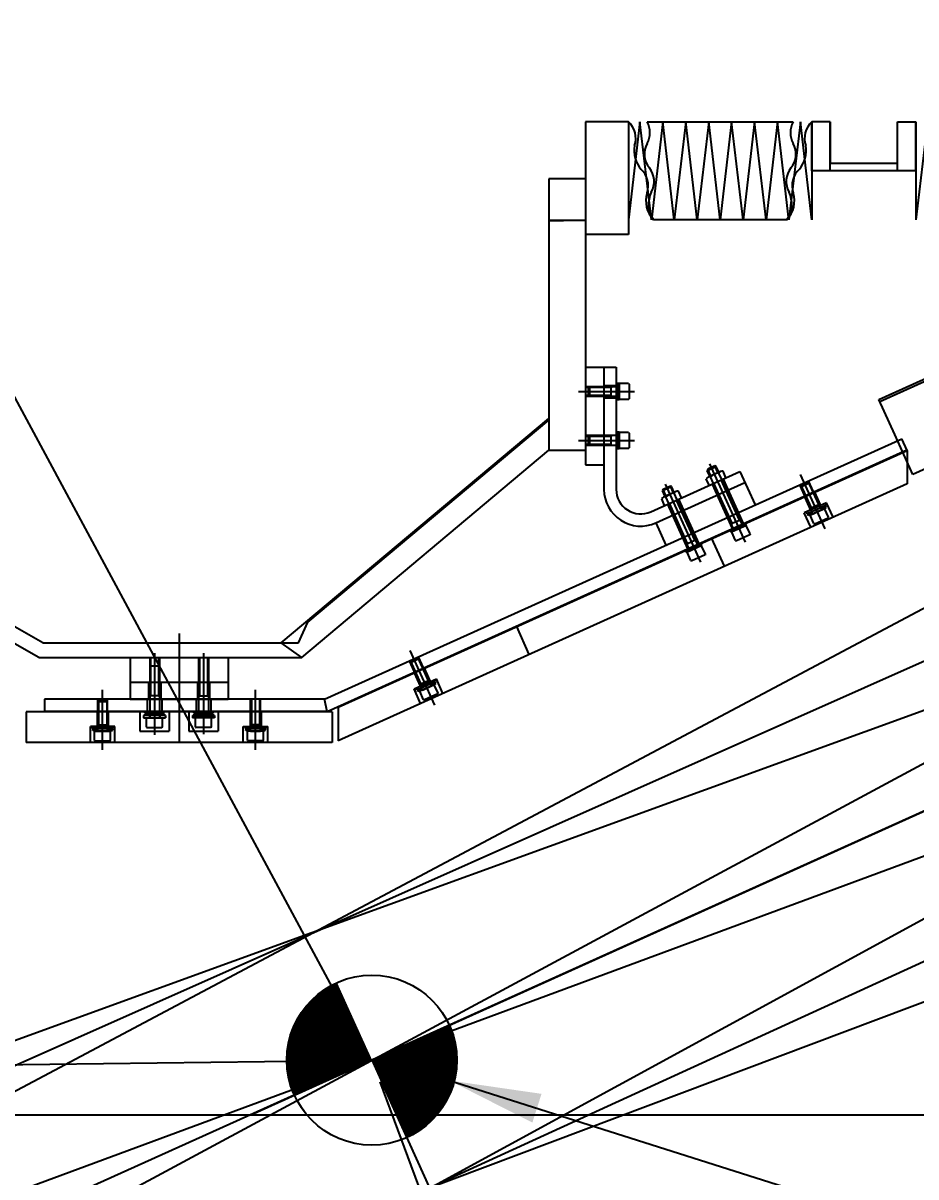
# Model space of a CAD drawing. Header units: millimetres. Extents: x -4562 to 17216, y -5211 to 6025.
# Drawn here: x 3429 to 4159, y -51 to 893 of the extents above; entities that cross this region are included whole.
import ezdxf
from ezdxf.lldxf.tags import DXFTag

# ---------------------------------------------------------------- set-up
doc = ezdxf.new("R2010")
doc.units = ezdxf.units.MM
for name, color, linetype in [('cl', 2, 'CENTER'), ('D', 6, 'HIDDEN'), ('pl', 6, 'PHANTOM'), ('VV', 4, 'PHANTOM'), ('도면층3', 3, 'Continuous'), ('도면층4', 4, 'HIDDEN'), ('도면층7', 7, 'Continuous')]:
    doc.layers.add(name, color=color, linetype=linetype)
doc.styles.add('s', font='romans.shx', dxfattribs={"width": 0.75, "oblique": 10, "bigfont": 'whgtxt.shx'})
doc.styles.get("Standard").update_dxf_attribs({"font": 'txt.shx', "bigfont": 'whgtxt.shx'})
tags = doc.linetypes.add('CACHE', pattern=[0.375, 0.25, -0.125]).pattern_tags.tags
tags[6:7] = [DXFTag(74, 4), DXFTag(75, 0), DXFTag(340, '0'), DXFTag(46, 1.0), DXFTag(50, 0.0), DXFTag(44, 0.0), DXFTag(45, 0.0)]
tags[4:5] = [DXFTag(74, 4), DXFTag(75, 0), DXFTag(340, '0'), DXFTag(46, 1.0), DXFTag(50, 0.0), DXFTag(44, 0.0), DXFTag(45, 0.0)]
tags = doc.linetypes.add('CENTER', pattern=[50.8, 31.75, -6.35, 6.35, -6.35]).pattern_tags.tags
tags[10:11] = [DXFTag(74, 4), DXFTag(75, 0), DXFTag(340, '0'), DXFTag(46, 1.0), DXFTag(50, 0.0), DXFTag(44, 0.0), DXFTag(45, 0.0)]
tags[8:9] = [DXFTag(74, 4), DXFTag(75, 0), DXFTag(340, '0'), DXFTag(46, 1.0), DXFTag(50, 0.0), DXFTag(44, 0.0), DXFTag(45, 0.0)]
tags[6:7] = [DXFTag(74, 4), DXFTag(75, 0), DXFTag(340, '0'), DXFTag(46, 1.0), DXFTag(50, 0.0), DXFTag(44, 0.0), DXFTag(45, 0.0)]
tags[4:5] = [DXFTag(74, 4), DXFTag(75, 0), DXFTag(340, '0'), DXFTag(46, 1.0), DXFTag(50, 0.0), DXFTag(44, 0.0), DXFTag(45, 0.0)]
tags = doc.linetypes.add('HIDDEN', pattern=[3, 2, -1]).pattern_tags.tags
tags[6:7] = [DXFTag(74, 4), DXFTag(75, 0), DXFTag(340, '0'), DXFTag(46, 1.0), DXFTag(50, 0.0), DXFTag(44, 0.0), DXFTag(45, 0.0)]
tags[4:5] = [DXFTag(74, 4), DXFTag(75, 0), DXFTag(340, '0'), DXFTag(46, 1.0), DXFTag(50, 0.0), DXFTag(44, 0.0), DXFTag(45, 0.0)]
tags = doc.linetypes.add('HIDDEN2', pattern=[4.7625, 3.175, -1.5875]).pattern_tags.tags
tags[6:7] = [DXFTag(74, 4), DXFTag(75, 0), DXFTag(340, '0'), DXFTag(46, 1.0), DXFTag(50, 0.0), DXFTag(44, 0.0), DXFTag(45, 0.0)]
tags[4:5] = [DXFTag(74, 4), DXFTag(75, 0), DXFTag(340, '0'), DXFTag(46, 1.0), DXFTag(50, 0.0), DXFTag(44, 0.0), DXFTag(45, 0.0)]
tags = doc.linetypes.add('PHANTOM', pattern=[17.5, 10, -1.5, 1.5, -1.5, 1.5, -1.5]).pattern_tags.tags
tags[14:15] = [DXFTag(74, 4), DXFTag(75, 0), DXFTag(340, '0'), DXFTag(46, 1.0), DXFTag(50, 0.0), DXFTag(44, 0.0), DXFTag(45, 0.0)]
tags[12:13] = [DXFTag(74, 4), DXFTag(75, 0), DXFTag(340, '0'), DXFTag(46, 1.0), DXFTag(50, 0.0), DXFTag(44, 0.0), DXFTag(45, 0.0)]
tags[10:11] = [DXFTag(74, 4), DXFTag(75, 0), DXFTag(340, '0'), DXFTag(46, 1.0), DXFTag(50, 0.0), DXFTag(44, 0.0), DXFTag(45, 0.0)]
tags[8:9] = [DXFTag(74, 4), DXFTag(75, 0), DXFTag(340, '0'), DXFTag(46, 1.0), DXFTag(50, 0.0), DXFTag(44, 0.0), DXFTag(45, 0.0)]
tags[6:7] = [DXFTag(74, 4), DXFTag(75, 0), DXFTag(340, '0'), DXFTag(46, 1.0), DXFTag(50, 0.0), DXFTag(44, 0.0), DXFTag(45, 0.0)]
tags[4:5] = [DXFTag(74, 4), DXFTag(75, 0), DXFTag(340, '0'), DXFTag(46, 1.0), DXFTag(50, 0.0), DXFTag(44, 0.0), DXFTag(45, 0.0)]
doc.dimstyles.new('AM_ISO$2', dxfattribs={"dimtxt": 3, "dimasz": 2.5, "dimexe": 1, "dimexo": 1, "dimgap": 1, "dimtad": 1, "dimdsep": 46, "dimtxsty": 's', "dimcen": 0, "dimclrd": 4, "dimclre": 4, "dimclrt": 3, "dimazin": 2, "dimtp": 0.1, "dimtm": 0.1, "dimtfac": 0.71, "dimtmove": 0, "dimatfit": 3, "dimfxl": 1, "dimlwd": 25, "dimlwe": 25, "dimarcsym": 0})
doc.dimstyles.new('ISO-25', dxfattribs={"dimscale": 30, "dimtxt": 2.5, "dimasz": 2.5, "dimexe": 1.25, "dimexo": 0.625, "dimtad": 1, "dimtoh": 1, "dimrnd": 0.005, "dimtxsty": 'Standard', "dimcen": 0, "dimazin": 2, "dimtfac": 1, "dimtmove": 0, "dimatfit": 3, "dimfxl": 1, "dimarcsym": 0})

# ---------------------------------------------------------------- blocks, each defined once
blk = doc.blocks.new('NBI-ent')
at = {"color": 7, "linetype": 'Continuous'}
for p, q in [((3889, 611.48), (3889, 531.48)), ((3889, 611.48), (3904, 611.48)), ((3904, 611.48), (3914, 611.48)), ((3904, 611.48), (3904, 511.48)), ((3914, 611.48), (3914, 511.48)), ((3916.5, 598.23), (3914, 598.23)), ((3914.95, 595.48), (3915.55, 591.48)), ((3915.55, 595.48), (3914.95, 595.48)), ((3915.34, 598.23), (3915.55, 595.48)), ((3916.5, 598.23), (3916.5, 584.73)), ((3924, 597.98), (3916.5, 597.98)), ((3924, 597.98), (3924.5, 597.48)), ((3924.5, 597.48), (3924.5, 585.48)), ((3914.95, 591.48), (3915.55, 587.48)), ((3914.95, 587.48), (3915.36, 584.73)), ((3915.55, 587.48), (3914.95, 587.48)), ((3924, 584.98), (3924.5, 585.48)), ((3916.5, 584.73), (3914, 584.73)), ((3924, 584.98), (3916.5, 584.98)), ((3916.5, 558.23), (3914, 558.23)), ((3915.34, 558.23), (3915.55, 555.48)), ((3916.5, 558.23), (3916.5, 544.73)), ((3924, 557.98), (3916.5, 557.98)), ((3924, 557.98), (3924.5, 557.48)), ((3924.5, 557.48), (3924.5, 545.48)), ((3675.72, 340), (4147.4, 552.97)), ((3915.55, 555.48), (3914.95, 555.48)), ((3914.95, 555.48), (3915.55, 551.48)), ((3914.95, 551.48), (3915.55, 547.48)), ((3915.55, 547.48), (3914.95, 547.48)), ((3914.95, 547.48), (3915.36, 544.73)), ((4151.72, 543.4), (4147.4, 552.97)), ((3677.87, 330), (4151.51, 543.86)), ((3686.72, 333.45), (4151.72, 543.4)), ((3916.5, 544.73), (3914, 544.73)), ((3924, 544.98), (3916.5, 544.98)), ((3924, 544.98), (3924.5, 545.48)), ((4151.72, 543.4), (4151.72, 515.97)), ((3889, 531.48), (3904, 531.48)), ((3988.43, 527), (3995.72, 530.3)), ((3994.73, 530.67), (3988.81, 528)), ((3995.72, 530.3), (3994.73, 530.67)), ((3997.89, 525.51), (3995.72, 530.3)), ((3942.23, 493.25), (4015.14, 526.17)), ((3990.08, 514.86), (3987.65, 520.23)), ((3988.81, 528), (3988.43, 527)), ((3990.59, 522.22), (3988.43, 527)), ((3999.36, 526.18), (3989.12, 521.55)), ((3993.5, 516.4), (3991.08, 521.78)), ((4000.32, 519.48), (3997.9, 524.86)), ((4003.75, 521.03), (4001.32, 526.41)), ((4015.14, 526.17), (4027.49, 498.83)), ((3946.35, 484.14), (4019.26, 517.06)), ((3951.98, 510.54), (3959.27, 513.84)), ((3952.35, 511.54), (3951.98, 510.54)), ((3954.14, 505.76), (3951.98, 510.54)), ((3958.28, 514.21), (3952.35, 511.54)), ((3962.91, 509.72), (3952.66, 505.09)), ((3959.27, 513.84), (3958.28, 514.21)), ((3961.43, 509.05), (3959.27, 513.84)), ((3967.29, 504.57), (3964.87, 509.95)), ((3953.62, 498.4), (3951.19, 503.77)), ((3957.05, 499.94), (3954.62, 505.32)), ((3963.87, 503.02), (3961.44, 508.4)), ((3946.35, 484.14), (3954.58, 465.91)), ((4002.51, 448.6), (3992.22, 471.39)), ((3843.01, 376.59), (3832.73, 399.37)), ((3516.72, 374), (3516.72, 340)), ((3516.72, 374), (3596.72, 374)), ((3596.72, 374), (3596.72, 340)), ((3516.72, 354), (3596.72, 354)), ((3675.72, 340), (3446.72, 340)), ((3446.72, 340), (3446.72, 329.5)), ((3516.72, 340), (3596.72, 340)), ((3677.87, 330), (3675.72, 340)), ((3686.72, 333.99), (3686.72, 306.02)), ((3681.72, 329.5), (3431.72, 329.5)), ((3431.72, 329.5), (3431.72, 304.5)), ((3677.87, 330), (3446.72, 330)), ((3556.72, 330), (3556.72, 304.5)), ((3677.87, 330), (3677.87, 329.5)), ((3681.72, 329.5), (3681.72, 304.5))]:
    blk.add_line(p, q, dxfattribs=at)
at = {"color": 3, "linetype": 'Continuous'}
for p, q in [((4128.71, 585.13), (4178.83, 607.76)), ((4141.74, 556.26), (4128.71, 585.13)), ((3997.2, 525.2), (3994.73, 530.67)), ((3991.28, 522.53), (3988.81, 528)), ((3954.82, 506.07), (3952.35, 511.54)), ((3960.75, 508.74), (3958.28, 514.21))]:
    blk.add_line(p, q, dxfattribs=at)
at = {"color": 6, "linetype": 'HIDDEN'}
for p, q in [((4129.53, 583.31), (4179.66, 605.94)), ((3914, 595.48), (3889, 595.48)), ((3910, 594.73), (3889, 594.73)), ((3892.25, 595.48), (3891.5, 594.73)), ((3891.5, 588.23), (3891.5, 594.73)), ((3892.25, 595.48), (3892.25, 587.48)), ((3904, 596.48), (3914, 596.48)), ((3910.75, 595.48), (3910, 594.73)), ((3910, 588.23), (3910, 594.73)), ((3910, 588.23), (3889, 588.23)), ((3914, 587.48), (3889, 587.48)), ((3891.5, 588.23), (3892.25, 587.48)), ((3904, 586.48), (3914, 586.48)), ((3910, 588.23), (3910.75, 587.48)), ((3914, 555.48), (3889, 555.48)), ((3910, 554.73), (3889, 554.73)), ((3910, 548.23), (3889, 548.23)), ((3914, 547.48), (3889, 547.48)), ((3892.25, 555.48), (3891.5, 554.73)), ((3891.5, 548.23), (3891.5, 554.73)), ((3891.5, 548.23), (3892.25, 547.48)), ((3892.25, 555.48), (3892.25, 547.48)), ((3910.75, 555.48), (3910, 554.73)), ((3910, 548.23), (3910, 554.73)), ((3910, 548.23), (3910.75, 547.48)), ((4156.48, 523.62), (4141.74, 556.26)), ((4201.72, 544.05), (4156.48, 523.62)), ((4014.69, 486.47), (3999.88, 519.28)), ((4017.02, 483.13), (4000.56, 519.59)), ((4001.47, 520), (4017.93, 483.54)), ((3992.36, 515.88), (4008.82, 479.43)), ((4009.73, 479.84), (3993.27, 516.3)), ((4008.77, 483.79), (3993.95, 516.6)), ((4073.26, 494.81), (4064, 515.32)), ((4064.57, 515.57), (4073.26, 496.34)), ((4064.75, 513.65), (4072.05, 516.95)), ((4064.75, 513.65), (4065.07, 514.48)), ((4065.07, 514.48), (4071.22, 517.26)), ((4070.73, 518.35), (4079.41, 499.12)), ((4071.22, 517.26), (4072.05, 516.95)), ((4080.55, 498.1), (4071.29, 518.61)), ((3972.31, 467.33), (3957.5, 500.14)), ((3978.23, 470.01), (3963.42, 502.82)), ((3980.56, 466.67), (3964.1, 503.13)), ((3965.02, 503.54), (3981.48, 467.08)), ((4086.02, 500.57), (4067.79, 492.34)), ((4067.87, 505.54), (4072.81, 494.61)), ((4076.07, 509.25), (4081.01, 498.31)), ((4091.37, 488.72), (4086.02, 500.57)), ((3955.9, 499.42), (3972.36, 462.97)), ((3973.27, 463.38), (3956.81, 499.84)), ((4073.14, 480.49), (4067.79, 492.34)), ((4069.16, 492.96), (4069.82, 491.5)), ((4070.55, 491.83), (4069.82, 491.5)), ((4073.83, 493.32), (4070.46, 491.3)), ((4070.46, 491.3), (4070.71, 490.75)), ((4084.58, 498.17), (4070.55, 491.83)), ((4074.08, 492.76), (4070.71, 490.75)), ((4074.45, 491.94), (4070.71, 490.75)), ((4070.96, 490.2), (4070.71, 490.75)), ((4074.7, 491.39), (4070.96, 490.2)), ((4072.51, 490.41), (4084.36, 495.76)), ((4072.51, 490.41), (4084.36, 495.76)), ((4072.51, 490.41), (4084.36, 495.76)), ((4072.94, 495.52), (4073.26, 496.34)), ((4073.17, 494.77), (4074.08, 492.76)), ((4073.26, 496.34), (4079.41, 499.12)), ((4073.92, 493.35), (4073.26, 494.81)), ((4073.92, 493.35), (4073.83, 493.31)), ((4073.92, 493.35), (4081.21, 496.64)), ((4074.79, 491.44), (4073.92, 493.35)), ((4074.17, 492.81), (4074.08, 492.76)), ((4074.54, 491.99), (4074.45, 491.94)), ((4074.7, 491.39), (4074.45, 491.94)), ((4082.17, 494.77), (4074.69, 491.4)), ((4079.41, 499.12), (4080.23, 498.81)), ((4082.08, 494.73), (4080.55, 498.1)), ((4080.65, 498.14), (4081.55, 496.14)), ((4081.3, 496.69), (4081.21, 496.64)), ((4081.3, 496.69), (4085.04, 497.88)), ((4081.55, 496.14), (4081.46, 496.1)), ((4081.55, 496.14), (4085.29, 497.33)), ((4081.92, 495.32), (4081.83, 495.28)), ((4081.92, 495.32), (4085.29, 497.33)), ((4082.17, 494.77), (4081.92, 495.32)), ((4082.17, 494.77), (4085.54, 496.78)), ((4087.44, 488.92), (4084.36, 495.76)), ((4084.58, 498.17), (4085.31, 498.5)), ((4084.66, 499.96), (4085.31, 498.5)), ((4085.04, 497.88), (4085.29, 497.33)), ((4085.54, 496.78), (4085.29, 497.33)), ((4020.56, 481.99), (4008.25, 476.43)), ((4008.77, 483.79), (4008.39, 482.8)), ((4008.77, 483.79), (4014.69, 486.47)), ((4017.41, 482.27), (4014.01, 480.07)), ((4015.68, 486.09), (4014.69, 486.47)), ((4017.66, 481.72), (4017.41, 482.27)), ((4020.08, 483.04), (4017.66, 481.72)), ((4020.56, 481.99), (4019.53, 484.26)), ((4023.41, 475.05), (4020.33, 481.88)), ((4075.59, 483.57), (4072.51, 490.41)), ((4075.59, 483.57), (4076.25, 483.32)), ((4076.25, 483.32), (4087.19, 488.26)), ((4087.44, 488.92), (4087.19, 488.26)), ((4008.25, 476.43), (4007.22, 478.71)), ((4010.12, 478.97), (4007.78, 477.47)), ((4011.57, 469.7), (4008.48, 476.53)), ((4010.37, 478.43), (4010.12, 478.97)), ((4013.77, 480.62), (4010.37, 478.43)), ((4023.16, 474.39), (4012.23, 469.45)), ((4023.41, 475.05), (4023.16, 474.39)), ((3973.66, 462.51), (3971.33, 461.01)), ((3984.1, 465.52), (3971.8, 459.97)), ((3972.31, 467.33), (3971.94, 466.34)), ((3972.31, 467.33), (3978.23, 470.01)), ((3973.91, 461.97), (3973.66, 462.51)), ((3977.31, 464.16), (3973.91, 461.97)), ((3980.96, 465.81), (3977.56, 463.61)), ((3979.23, 469.63), (3978.23, 470.01)), ((3981.2, 465.26), (3980.96, 465.81)), ((3983.62, 466.58), (3981.2, 465.26)), ((3984.1, 465.52), (3983.07, 467.8)), ((3986.96, 458.59), (3983.87, 465.42)), ((4011.57, 469.7), (4012.23, 469.45)), ((3971.8, 459.97), (3970.77, 462.25)), ((3975.11, 453.24), (3972.02, 460.07)), ((3975.11, 453.24), (3975.77, 452.99)), ((3986.71, 457.92), (3975.77, 452.99)), ((3986.96, 458.59), (3986.71, 457.92)), ((3532.72, 374), (3532.72, 324.7)), ((3533.47, 374), (3533.47, 342.7)), ((3539.97, 374), (3539.97, 342.7)), ((3540.72, 374), (3540.72, 324.7)), ((3572.72, 374), (3572.72, 324.7)), ((3573.47, 374), (3573.47, 342.7)), ((3579.97, 374), (3579.97, 342.7)), ((3580.72, 374), (3580.72, 324.7)), ((3754.27, 350.78), (3745.01, 371.29)), ((3745.58, 371.54), (3754.27, 352.31)), ((3753.05, 372.92), (3745.76, 369.62)), ((3746.08, 370.45), (3745.76, 369.62)), ((3752.23, 373.23), (3746.08, 370.45)), ((3751.73, 374.32), (3760.42, 355.09)), ((3753.05, 372.92), (3752.23, 373.23)), ((3761.56, 354.07), (3752.3, 374.58)), ((3532.72, 366.95), (3533.47, 367.7)), ((3540.72, 366.95), (3532.72, 366.95)), ((3748.88, 361.51), (3753.82, 350.58)), ((3757.08, 365.22), (3762.02, 354.28)), ((3531.72, 354), (3531.72, 340)), ((3541.72, 354), (3541.72, 340)), ((3571.72, 354), (3571.72, 340)), ((3581.72, 354), (3581.72, 340)), ((3748.8, 348.31), (3767.03, 356.54)), ((3754.84, 349.29), (3751.47, 347.27)), ((3751.56, 347.8), (3765.59, 354.14)), ((3765.36, 351.73), (3753.52, 346.38)), ((3765.36, 351.73), (3753.52, 346.38)), ((3765.36, 351.73), (3753.52, 346.38)), ((3754.27, 352.31), (3753.95, 351.49)), ((3754.18, 350.74), (3755.09, 348.73)), ((3760.42, 355.09), (3754.27, 352.31)), ((3755.79, 347.41), (3754.27, 350.78)), ((3754.84, 349.28), (3754.93, 349.32)), ((3762.22, 352.61), (3754.93, 349.32)), ((3755.7, 347.37), (3763.18, 350.74)), ((3761.24, 354.78), (3760.42, 355.09)), ((3762.22, 352.61), (3761.56, 354.07)), ((3761.65, 354.11), (3762.56, 352.11)), ((3762.22, 352.61), (3762.31, 352.66)), ((3763.09, 350.7), (3762.22, 352.61)), ((3762.31, 352.66), (3766.05, 353.85)), ((3762.47, 352.07), (3762.56, 352.11)), ((3762.56, 352.11), (3766.3, 353.3)), ((3762.84, 351.25), (3762.93, 351.29)), ((3762.93, 351.29), (3766.3, 353.3)), ((3763.18, 350.74), (3762.93, 351.29)), ((3763.18, 350.74), (3766.55, 352.75)), ((3768.45, 344.89), (3765.36, 351.73)), ((3765.59, 354.14), (3766.32, 354.47)), ((3765.66, 355.92), (3766.32, 354.47)), ((3766.05, 353.85), (3766.3, 353.3)), ((3766.55, 352.75), (3766.3, 353.3)), ((3772.38, 344.69), (3767.03, 356.54)), ((3490.22, 317.5), (3490.22, 340)), ((3490.84, 340), (3490.84, 318.9)), ((3497.59, 340), (3497.59, 318.9)), ((3498.22, 317.5), (3498.22, 340)), ((3530.72, 340), (3530.72, 330)), ((3532.72, 341.95), (3533.47, 342.7)), ((3539.97, 342.7), (3533.47, 342.7)), ((3540.72, 341.95), (3539.97, 342.7)), ((3542.72, 340), (3542.72, 330)), ((3570.72, 340), (3570.72, 330)), ((3572.72, 341.95), (3573.47, 342.7)), ((3573.47, 342.7), (3579.97, 342.7)), ((3580.72, 341.95), (3579.97, 342.7)), ((3582.72, 340), (3582.72, 330)), ((3615.22, 317.5), (3615.22, 340)), ((3615.84, 340), (3615.84, 318.9)), ((3622.59, 340), (3622.59, 318.9)), ((3623.22, 317.5), (3623.22, 340)), ((3754.15, 336.46), (3748.8, 348.31)), ((3750.17, 348.93), (3750.83, 347.47)), ((3751.56, 347.8), (3750.83, 347.47)), ((3751.47, 347.27), (3751.72, 346.72)), ((3755.09, 348.73), (3751.72, 346.72)), ((3755.46, 347.91), (3751.72, 346.72)), ((3751.96, 346.17), (3751.72, 346.72)), ((3755.7, 347.36), (3751.96, 346.17)), ((3756.6, 339.54), (3753.52, 346.38)), ((3755.09, 348.73), (3755.18, 348.78)), ((3755.46, 347.91), (3755.55, 347.96)), ((3755.7, 347.36), (3755.46, 347.91)), ((3768.2, 344.23), (3757.26, 339.29)), ((3768.45, 344.89), (3768.2, 344.23)), ((3490.22, 338.17), (3490.84, 338.8)), ((3490.22, 338.17), (3498.22, 338.17)), ((3490.84, 338.8), (3497.59, 338.8)), ((3497.59, 338.8), (3498.22, 338.17)), ((3756.6, 339.54), (3757.26, 339.29)), ((3489.72, 329.5), (3489.72, 317.5)), ((3498.72, 329.5), (3498.72, 317.5)), ((3524.72, 330), (3524.72, 313.7)), ((3545.72, 326.7), (3527.72, 326.7)), ((3527.72, 326.7), (3527.72, 324.7)), ((3527.72, 324.7), (3545.72, 324.7)), ((3528.72, 329.41), (3528.79, 330)), ((3532.65, 328.95), (3528.72, 329.41)), ((3528.72, 328.8), (3528.79, 329.4)), ((3532.62, 328.35), (3528.72, 328.8)), ((3532.62, 328.35), (3528.72, 327.9)), ((3528.72, 327.9), (3528.79, 327.3)), ((3532.65, 327.75), (3528.72, 327.29)), ((3528.72, 327.29), (3528.79, 326.7)), ((3544.65, 330), (3528.79, 330)), ((3532.65, 329.55), (3528.79, 330)), ((3532.65, 327.15), (3528.79, 326.7)), ((3530.22, 317.2), (3530.22, 324.7)), ((3532.47, 326.7), (3532.47, 324.7)), ((3532.62, 328.95), (3532.62, 329.55)), ((3532.62, 329.55), (3540.78, 329.55)), ((3532.62, 328.95), (3540.78, 328.95)), ((3532.62, 328.35), (3532.62, 328.95)), ((3532.62, 328.35), (3532.62, 327.75)), ((3532.62, 328.35), (3540.82, 328.35)), ((3532.62, 327.75), (3540.78, 327.75)), ((3532.62, 327.75), (3532.62, 327.15)), ((3532.62, 327.15), (3540.78, 327.15)), ((3540.78, 329.55), (3544.65, 330)), ((3540.78, 328.95), (3544.72, 329.41)), ((3540.78, 327.75), (3544.72, 327.29)), ((3540.78, 327.15), (3544.65, 326.7)), ((3540.82, 328.95), (3540.82, 329.55)), ((3540.82, 328.35), (3540.82, 328.95)), ((3540.82, 328.35), (3544.72, 328.8)), ((3540.82, 328.35), (3540.82, 327.75)), ((3540.82, 328.35), (3544.72, 327.9)), ((3540.82, 327.75), (3540.82, 327.15)), ((3540.97, 326.7), (3540.97, 324.7)), ((3543.22, 317.2), (3543.22, 324.7)), ((3544.72, 329.41), (3544.65, 330)), ((3544.72, 328.8), (3544.65, 329.4)), ((3544.72, 327.9), (3544.65, 327.3)), ((3544.72, 327.29), (3544.65, 326.7)), ((3545.72, 326.7), (3545.72, 324.7)), ((3548.72, 330), (3548.72, 313.7)), ((3564.72, 330), (3564.72, 313.7)), ((3567.72, 326.7), (3585.72, 326.7)), ((3567.72, 326.7), (3567.72, 324.7)), ((3585.72, 324.7), (3567.72, 324.7)), ((3568.72, 329.41), (3568.79, 330)), ((3572.65, 328.95), (3568.72, 329.41)), ((3568.72, 328.8), (3568.79, 329.4)), ((3572.62, 328.35), (3568.72, 328.8)), ((3572.62, 328.35), (3568.72, 327.9)), ((3568.72, 327.9), (3568.79, 327.3)), ((3572.65, 327.75), (3568.72, 327.29)), ((3568.72, 327.29), (3568.79, 326.7)), ((3568.79, 330), (3584.65, 330)), ((3572.65, 329.55), (3568.79, 330)), ((3572.65, 327.15), (3568.79, 326.7)), ((3570.22, 317.2), (3570.22, 324.7)), ((3572.47, 326.7), (3572.47, 324.7)), ((3572.62, 328.95), (3572.62, 329.55)), ((3572.62, 328.35), (3572.62, 328.95)), ((3572.62, 328.35), (3572.62, 327.75)), ((3580.82, 328.35), (3572.62, 328.35)), ((3572.62, 327.75), (3572.62, 327.15)), ((3580.82, 329.55), (3572.65, 329.55)), ((3580.82, 328.95), (3572.65, 328.95)), ((3580.82, 327.75), (3572.65, 327.75)), ((3580.82, 327.15), (3572.65, 327.15)), ((3580.78, 329.55), (3584.65, 330)), ((3580.78, 328.95), (3584.72, 329.41)), ((3580.78, 327.75), (3584.72, 327.29)), ((3580.78, 327.15), (3584.65, 326.7)), ((3580.82, 328.95), (3580.82, 329.55)), ((3580.82, 328.35), (3580.82, 328.95)), ((3580.82, 328.35), (3584.72, 328.8)), ((3580.82, 328.35), (3580.82, 327.75)), ((3580.82, 328.35), (3584.72, 327.9)), ((3580.82, 327.75), (3580.82, 327.15)), ((3580.97, 326.7), (3580.97, 324.7)), ((3583.22, 317.2), (3583.22, 324.7)), ((3584.72, 329.41), (3584.65, 330)), ((3584.72, 328.8), (3584.65, 329.4)), ((3584.72, 327.9), (3584.65, 327.3)), ((3584.72, 327.29), (3584.65, 326.7)), ((3585.72, 326.7), (3585.72, 324.7)), ((3588.72, 330), (3588.72, 313.7)), ((3614.72, 329.5), (3614.72, 317.5)), ((3623.72, 329.5), (3623.72, 317.5)), ((3504.22, 317.5), (3484.22, 317.5)), ((3484.22, 304.5), (3484.22, 317.5)), ((3485.72, 317.5), (3485.72, 315.9)), ((3486.52, 315.9), (3485.72, 315.9)), ((3490.12, 315.9), (3486.22, 315.45)), ((3486.22, 315.45), (3486.22, 314.85)), ((3490.12, 315.3), (3486.22, 314.85)), ((3486.22, 314.25), (3486.22, 314.85)), ((3490.12, 314.4), (3486.22, 314.85)), ((3490.12, 313.8), (3486.22, 314.25)), ((3501.92, 315.9), (3486.52, 315.9)), ((3487.72, 306.3), (3487.72, 313.8)), ((3487.72, 313.8), (3500.72, 313.8)), ((3487.72, 313.8), (3500.72, 313.8)), ((3487.72, 313.8), (3500.72, 313.8)), ((3490.12, 317.5), (3490.12, 315.3)), ((3490.22, 315.9), (3490.12, 315.9)), ((3490.22, 315.3), (3490.12, 315.3)), ((3490.22, 314.4), (3490.12, 314.4)), ((3490.12, 313.8), (3490.12, 314.4)), ((3498.32, 313.8), (3490.12, 313.8)), ((3490.22, 318.27), (3490.84, 318.9)), ((3490.22, 315.9), (3490.22, 317.5)), ((3490.22, 313.8), (3490.22, 315.9)), ((3490.22, 315.9), (3498.22, 315.9)), ((3490.84, 318.9), (3497.59, 318.9)), ((3497.59, 318.9), (3498.22, 318.27)), ((3498.22, 313.8), (3498.22, 317.5)), ((3498.32, 315.9), (3498.22, 315.9)), ((3498.32, 315.3), (3498.22, 315.3)), ((3498.32, 314.4), (3498.22, 314.4)), ((3498.32, 317.5), (3498.32, 315.3)), ((3498.32, 315.9), (3502.22, 315.45)), ((3498.32, 315.3), (3502.22, 314.85)), ((3498.32, 314.4), (3502.22, 314.85)), ((3498.32, 313.8), (3498.32, 314.4)), ((3498.32, 313.8), (3502.22, 314.25)), ((3500.72, 306.3), (3500.72, 313.8)), ((3501.92, 315.9), (3502.72, 315.9)), ((3502.22, 315.45), (3502.22, 314.85)), ((3502.22, 314.25), (3502.22, 314.85)), ((3502.72, 317.5), (3502.72, 315.9)), ((3504.22, 304.5), (3504.22, 317.5)), ((3524.72, 313.7), (3548.72, 313.7)), ((3530.22, 317.2), (3530.72, 316.7)), ((3530.72, 316.7), (3542.72, 316.7)), ((3543.22, 317.2), (3542.72, 316.7)), ((3564.72, 313.7), (3588.72, 313.7)), ((3570.22, 317.2), (3570.72, 316.7)), ((3582.72, 316.7), (3570.72, 316.7)), ((3583.22, 317.2), (3582.72, 316.7)), ((3609.22, 304.5), (3609.22, 317.5)), ((3609.22, 317.5), (3629.22, 317.5)), ((3610.72, 317.5), (3610.72, 315.9)), ((3611.52, 315.9), (3610.72, 315.9)), ((3615.12, 315.9), (3611.22, 315.45)), ((3611.22, 315.45), (3611.22, 314.85)), ((3615.12, 315.3), (3611.22, 314.85)), ((3611.22, 314.25), (3611.22, 314.85)), ((3615.12, 314.4), (3611.22, 314.85)), ((3615.12, 313.8), (3611.22, 314.25)), ((3611.52, 315.9), (3626.92, 315.9)), ((3625.72, 313.8), (3612.72, 313.8)), ((3625.72, 313.8), (3612.72, 313.8)), ((3625.72, 313.8), (3612.72, 313.8)), ((3612.72, 306.3), (3612.72, 313.8)), ((3615.12, 317.5), (3615.12, 315.3)), ((3615.12, 315.9), (3615.22, 315.9)), ((3615.12, 315.3), (3615.22, 315.3)), ((3615.12, 313.8), (3615.12, 314.4)), ((3615.12, 314.4), (3615.22, 314.4)), ((3615.12, 313.8), (3623.32, 313.8)), ((3615.84, 318.9), (3615.22, 318.27)), ((3615.22, 313.8), (3615.22, 317.5)), ((3623.22, 315.9), (3615.22, 315.9)), ((3622.59, 318.9), (3615.84, 318.9)), ((3623.22, 318.27), (3622.59, 318.9)), ((3623.22, 315.9), (3623.22, 317.5)), ((3623.22, 313.8), (3623.22, 315.9)), ((3623.22, 315.9), (3623.32, 315.9)), ((3623.22, 315.3), (3623.32, 315.3)), ((3623.22, 314.4), (3623.32, 314.4)), ((3623.32, 317.5), (3623.32, 315.3)), ((3623.32, 315.9), (3627.22, 315.45)), ((3623.32, 315.3), (3627.22, 314.85)), ((3623.32, 314.4), (3627.22, 314.85)), ((3623.32, 313.8), (3623.32, 314.4)), ((3623.32, 313.8), (3627.22, 314.25)), ((3625.72, 306.3), (3625.72, 313.8)), ((3626.92, 315.9), (3627.72, 315.9)), ((3627.22, 315.45), (3627.22, 314.85)), ((3627.22, 314.25), (3627.22, 314.85)), ((3627.72, 317.5), (3627.72, 315.9)), ((3629.22, 304.5), (3629.22, 317.5)), ((3487.72, 306.3), (3488.22, 305.8)), ((3488.22, 305.8), (3500.22, 305.8)), ((3500.72, 306.3), (3500.22, 305.8)), ((3612.72, 306.3), (3613.22, 305.8)), ((3625.22, 305.8), (3613.22, 305.8)), ((3625.72, 306.3), (3625.22, 305.8))]:
    blk.add_line(p, q, dxfattribs=at)
at = {"color": 1, "linetype": 'CENTER'}
for p, q in [((3883.23, 591.48), (3929.07, 591.48)), ((3883.23, 551.48), (3929.07, 551.48)), ((3990.39, 532.39), (4019.3, 468.37)), ((4084.71, 479.17), (4064.57, 523.78)), ((3953.96, 515.88), (3982.84, 451.91)), ((3556.72, 393.79), (3556.72, 330)), ((3536.72, 377.67), (3536.72, 310.93)), ((3576.72, 377.67), (3576.72, 311.21)), ((3765.72, 335.14), (3745.58, 379.75)), ((3494.22, 298.53), (3494.22, 347.48)), ((3619.22, 298.53), (3619.22, 347.48))]:
    blk.add_line(p, q, dxfattribs=at)
for p, q in [((4151.72, 515.97), (3686.72, 306.02)), ((3681.72, 304.5), (3431.72, 304.5))]:
    blk.add_line(p, q)
at = {"color": 7, "linetype": 'Continuous'}
for centre, radius, start, end in [((3990.45, 518.59), 3.25, 78.98161, 149.61839), ((3999.18, 512.93), 12, 96.13197, 132.46803), ((4000.7, 523.22), 3.25, 78.98161, 149.61839), ((3934, 511.48), 30, 180, 294.3), ((3934, 511.48), 20, 180, 294.3), ((3964.24, 506.76), 3.25, 78.98161, 149.61839), ((3954, 502.13), 3.25, 78.98161, 149.61839), ((3962.72, 496.47), 12, 96.13197, 132.46803)]:
    blk.add_arc(centre, radius, start, end, dxfattribs=at)
blk = doc.blocks.new('*D145')
at = {"color": 0, "lineweight": -2}
for p, q in [((12836.03, 4142.8), (13614.6, 2418.46)), ((13530.81, 2421.78), (4553.49, -1631.64)), ((3722, 27.66), (4500.56, -1696.68))]:
    blk.add_line(p, q, dxfattribs=at)
at = {"color": 0}
for points in [[(13525.67, 2433.17), (13535.95, 2410.38), (13599.17, 2452.64)], [(4548.34, -1620.25), (4558.63, -1643.03), (4485.13, -1662.5)]]:
    blk.add_solid(points, dxfattribs=at)
at = {"layer": 'Defpoints', "color": 0}
for p in [(12828.31, 4159.89), (3714.28, 44.75), (4485.13, -1662.5)]:
    blk.add_point(p, dxfattribs=at)
at = {"color": 0, "insert": (9019, 446.33), "char_height": 75, "attachment_point": 5, "rotation": 24.3}
blk.add_mtext('10000', dxfattribs=at)
blk = doc.blocks.new('*D146')
at = {"color": 0, "lineweight": -2}
for p, q in [((13099.51, 3496.46), (13750.9, 1735.52)), ((13667.55, 1744.67), (4429.51, -1672.59)), ((3720.78, 27.16), (4372.17, -1733.78))]:
    blk.add_line(p, q, dxfattribs=at)
at = {"color": 0}
for points in [[(13663.21, 1756.39), (13671.89, 1732.95), (13737.89, 1770.69)], [(4425.17, -1660.86), (4433.84, -1684.31), (4359.16, -1698.61)]]:
    blk.add_solid(points, dxfattribs=at)
at = {"layer": 'Defpoints', "color": 0}
for p in [(13093.01, 3514.04), (3714.28, 44.75), (4359.16, -1698.61)]:
    blk.add_point(p, dxfattribs=at)
at = {"color": 0, "insert": (9026.84, 94.66), "char_height": 75, "attachment_point": 5, "rotation": 20.3}
blk.add_mtext('9999,83', dxfattribs=at)
blk = doc.blocks.new('*D147')
at = {"color": 0, "lineweight": -2}
for p, q in [((12510.01, 4802.05), (11851.35, 6025.31)), ((3130.55, 1287.05), (11803.1, 5956.74)), ((3705.39, 61.25), (3046.73, 1284.51))]:
    blk.add_line(p, q, dxfattribs=at)
at = {"color": 0}
for points in [[(11797.17, 5967.74), (11809.02, 5945.73), (11869.13, 5992.29)], [(3124.62, 1298.06), (3136.47, 1276.05), (3064.51, 1251.49)]]:
    blk.add_solid(points, dxfattribs=at)
at = {"layer": 'Defpoints', "color": 0}
for p in [(11869.13, 5992.29), (12518.9, 4785.54), (3714.28, 44.75)]:
    blk.add_point(p, dxfattribs=at)
at = {"color": 0, "insert": (7437.19, 3676.92), "char_height": 75, "attachment_point": 5, "rotation": 28.3}
blk.add_mtext('9999,83', dxfattribs=at)
blk = doc.blocks.new('*D151')
at = {"color": 0, "lineweight": -2}
blk.add_line((2555.79, 925.77), (2389.8, 481.81), dxfattribs=at)
blk.add_arc((2209.66, 0), 551.88, 7.79238, 61.70762, dxfattribs=at)
at = {"color": 0}
for points in [[(2466.07, 474.57), (2476.4, 497.34), (2402.93, 516.93)], [(2768.92, 75.68), (2743.97, 73.98), (2761.54, 0)]]:
    blk.add_solid(points, dxfattribs=at)
at = {"layer": 'Defpoints', "color": 0}
for p in [(2584.07, 1001.43), (2562.35, 943.33), (2717.04, 217.12), (0, 0), (6816.08, 0)]:
    blk.add_point(p, dxfattribs=at)
at = {"color": 0, "insert": (2714.46, 350.2), "char_height": 75, "attachment_point": 5, "rotation": 304.75}
blk.add_mtext('69,5°', dxfattribs=at)
blk = doc.blocks.new('*D153')
at = {"layer": 'D', "color": 4, "lineweight": 25}
blk.add_line((13177.46, 3545.28), (13817.51, 3782.05), dxfattribs=at)
blk.add_arc((3714.28, 44.75), 10737.31, 20.766913, 23.833087, dxfattribs=at)
at = {"layer": 'D', "color": 4}
for points in [[(13522.67, 4377.46), (13549.3, 4389.36), (13500.3, 4463.3)], [(13767.65, 3856.96), (13740.34, 3846.73), (13784.69, 3769.9)]]:
    blk.add_solid(points, dxfattribs=at)
at = {"layer": 'Defpoints', "color": 0}
for p in [(14488.24, 4909.38), (13695.28, 4003.22), (13144.63, 3533.14), (603.05, -1106.13), (-1447.72, -2285.99)]:
    blk.add_point(p, dxfattribs=at)
at = {"layer": 'D', "color": 3, "insert": (13729.5, 4152.29), "char_height": 105, "attachment_point": 5, "rotation": 292.3, "style": 's'}
blk.add_mtext('4°', dxfattribs=at)
blk = doc.blocks.new('*D154')
at = {"layer": 'D', "color": 4, "lineweight": 25}
blk.add_line((12597.98, 4828.13), (13199.26, 5151.88), dxfattribs=at)
blk.add_arc((3714.28, 44.75), 10737.55, 24.766903, 27.833097, dxfattribs=at)
at = {"layer": 'D', "color": 4}
for points in [[(13196.75, 5051.22), (13222.49, 5064.94), (13168.45, 5135.29)], [(13477.45, 4549.06), (13450.92, 4536.95), (13500.52, 4463.4)]]:
    blk.add_solid(points, dxfattribs=at)
at = {"layer": 'Defpoints', "color": 0}
for p in [(14488.24, 4909.38), (12567.16, 4811.53), (13395.05, 4689.92), (-1447.72, -2285.99), (-1128.19, -2562.65)]:
    blk.add_point(p, dxfattribs=at)
at = {"layer": 'D', "color": 3, "insert": (13418.79, 4841.01), "char_height": 105, "attachment_point": 5, "rotation": 296.3, "style": 's'}
blk.add_mtext('4°', dxfattribs=at)

msp = doc.modelspace()

# ---------------------------------------------------------------- hatches: boundary and pattern name
at = {"lineweight": 0}
h = msp.add_hatch(dxfattribs=at)
h.set_pattern_fill('ANSI31', color=256, angle=24.3795, style=0)
h.set_pattern_definition([(69.3795, (-45759.7825, -37359.78805), (-0.1169916987, 0.04402206762), [])])
h.paths.add_polyline_path([(3777.57, 73.428), (3714.28, 44.746), (3742.962, -18.545, 0.4142135)])
h.paths.add_polyline_path([(3685.597, 108.036, 0.4142135), (3650.989, 16.063), (3714.28, 44.746)])

# ---------------------------------------------------------------- linework, layer by layer
at = {"color": 1}
for p, q in [((12803.621, 4214.573), (-1589.614, -2189.94)), ((12853.003, 4105.205), (-1297.148, -2376.98))]:
    msp.add_line(p, q, dxfattribs=at)
msp.add_line((0, 0), (3714.28, 44.746))
at = {"color": 4}
msp.add_line((0, 0), (6816.078, 0), dxfattribs=at)
at = {"lineweight": 0}
msp.add_circle((3714.28, 44.746), 69.486, dxfattribs=at)
at = {"layer": 'cl'}
for p, q in [((14488.242, 4909.376), (-1447.72, -2285.987)), ((-1128.187, -2562.654), (12567.164, 4811.533)), ((603.047, -1106.134), (13144.634, 3533.14))]:
    msp.add_line(p, q, dxfattribs=at)
at = {"layer": 'pl'}
for p, q in [((12490.538, 4838.292), (-1201.579, -2438.099)), ((12547.366, 4732.601), (-874.131, -2588.842)), ((13072.116, 3570.407), (933.191, -844.797)), ((13113.816, 3457.885), (-1705.306, -2115.952))]:
    msp.add_line(p, q, dxfattribs=at)
at = {"layer": 'VV', "color": 4, "linetype": 'PHANTOM'}
for p, q in [((3445.303, 386.005), (2676.373, 822.818)), ((3924, 812), (3889, 812)), ((3889, 812), (3889, 543.447)), ((3924, 812), (3924, 720)), ((3939.319, 812), (4058.681, 812)), ((4074, 772), (4074, 812)), ((4089, 812), (4074, 812)), ((4089, 772), (4089, 812)), ((4144, 772), (4144, 812)), ((4144, 812), (4159, 812)), ((4159, 772), (4159, 812)), ((3442.133, 374.005), (2681.445, 806.136)), ((4144, 778), (4089, 778)), ((3889, 765.5), (3859, 765.5)), ((3859, 765.5), (3859, 543.447)), ((4159, 772), (4074, 772)), ((4053.61, 732), (3944.39, 732)), ((3924, 720), (3889, 720)), ((3640.254, 386.005), (3859, 569.555)), ((3657.067, 374.005), (3859, 543.447)), ((3859, 543.447), (3889, 543.447)), ((3445.303, 386.005), (3640.254, 386.005)), ((3657.067, 374.005), (3640.254, 386.005)), ((3442.133, 374.005), (3657.067, 374.005))]:
    msp.add_line(p, q, dxfattribs=at)
at = {"layer": 'VV', "color": 1, "linetype": 'CENTER'}
msp.add_line((3615.265, 0), (5263.679, 744.287), dxfattribs=at)
at = {"layer": 'VV', "color": 4, "linetype": 'PHANTOM'}
for centre, radius, start, end in [((3912.065, 798.584), 17.957, 340.658246, 48.341754), ((3923.662, 803.208), 17.957, 330.658246, 29.314501), ((4074.338, 803.208), 17.957, 150.685499, 209.341754), ((4085.935, 798.584), 17.957, 131.658246, 199.341754), ((3951.241, 788.34), 22.644, 169.060562, 221.478896), ((3954.33, 785.751), 17.332, 150.029583, 220.509875), ((4043.67, 785.751), 17.332, 319.490125, 29.970417), ((4046.759, 788.34), 22.644, 318.521104, 10.939438), ((3927.068, 763.353), 17.957, 330.658246, 38.341754), ((4070.932, 763.353), 17.957, 141.658246, 209.341754), ((3922.34, 759.926), 17.957, 340.658246, 48.341754), ((4075.66, 759.926), 17.957, 131.658246, 199.341754), ((3960.731, 747.38), 22.441, 162.899583, 223.263567), ((3962.997, 744.715), 22.536, 154.114969, 214.347802), ((4035.003, 744.715), 22.536, 325.652198, 25.885031), ((4037.269, 747.38), 22.441, 316.736433, 17.100417)]:
    msp.add_arc(centre, radius, start, end, dxfattribs=at)
at = {"layer": '도면층4', "color": 4, "linetype": 'CACHE', "ltscale": 100}
for p, q in [((3924, 812), (3889, 812)), ((3889, 812), (3889, 731.5)), ((3924, 812), (3924, 732)), ((3933.375, 812), (3924, 732)), ((3942.75, 732), (3933.375, 812)), ((3952.125, 812), (3942.75, 732)), ((3961.5, 732), (3952.125, 812)), ((3970.875, 812), (3961.5, 732)), ((3980.25, 732), (3970.875, 812)), ((3989.625, 812), (3980.25, 732)), ((3999, 732), (3989.625, 812)), ((4008.375, 812), (3999, 732)), ((4017.75, 732), (4008.375, 812)), ((4027.125, 812), (4017.75, 732)), ((4036.5, 732), (4027.125, 812)), ((4045.875, 812), (4036.5, 732)), ((4055.25, 732), (4045.875, 812)), ((4064.625, 812), (4055.25, 732)), ((4074, 732), (4064.625, 812)), ((4089, 812), (4074, 812)), ((4074, 812), (4074, 732)), ((4089, 812), (4089, 778)), ((4144, 812), (4159, 812)), ((4144, 778), (4144, 812)), ((4159, 812), (4159, 732)), ((4168.375, 812), (4159, 732)), ((4144, 778), (4089, 778))]:
    msp.add_line(p, q, dxfattribs=at)
at = {"layer": '도면층7', "color": 7, "linetype": 'CACHE', "ltscale": 100}
for p, q in [((3859, 731.5), (3871, 731.5)), ((3889, 731.5), (3859, 731.5))]:
    msp.add_line(p, q, dxfattribs=at)
at = {"layer": '도면층7', "color": 7, "linetype": 'HIDDEN2', "ltscale": 10}
for p, q in [((3859, 731.5), (3859, 568.122)), ((3445.303, 386.005), (2909.158, 690.577)), ((3661.983, 402.805), (3859, 568.122)), ((3445.303, 386.005), (3654.407, 386.005))]:
    msp.add_line(p, q, dxfattribs=at)
at = {"layer": '도면층7', "color": 7, "linetype": 'Continuous'}
msp.add_line((3654.407, 386.005), (3661.983, 402.805), dxfattribs=at)
at = {"layer": '도면층7'}
msp.add_circle((3714.279, 44.778), 69.486, dxfattribs=at)

# ---------------------------------------------------------------- block references
at = {"rotation": 359.9999999999747}
msp.add_blockref('NBI-ent', (0, 0), dxfattribs=at)

# ---------------------------------------------------------------- dimensions: what is measured, and where the dimension line sits
for p1, p2, distance, picture, middle in [((3714.2796, 44.7457), (12518.8993, 4785.5449), 1370.5622, '*D147', (7437.1915, 3676.9241)), ((12828.312, 4159.889), (3714.28, 44.746), 1873.211, '*D145', (9019.001, 446.333)), ((13093.0051, 3514.0416), (3714.2796, 44.7457), 1858.8037, '*D146', (9026.8441, 94.6603))]:
    dim = msp.add_aligned_dim(p1=p1, p2=p2, distance=distance, dimstyle='ISO-25')
    dim.commit()
    dim.dimension.update_dxf_attribs({"geometry": picture, "text_midpoint": middle})
dim = msp.add_angular_dim_2l(base=(2717.04, 217.115), line1=((0, 0), (6816.078, 0)), line2=((2584.075, 1001.426), (2562.353, 943.328)), dimstyle='ISO-25')
dim.commit()
dim.dimension.update_dxf_attribs({"geometry": '*D151', "text_midpoint": (2714.464, 350.197)})
at = {"layer": 'D'}
for base, line1, line2, picture, middle in [((13395.05, 4689.92), ((-1128.187, -2562.654), (12567.164, 4811.533)), ((14488.242, 4909.376), (-1447.72, -2285.987)), '*D154', (13418.789, 4841.013)), ((13695.28, 4003.222), ((14488.242, 4909.376), (-1447.72, -2285.987)), ((603.047, -1106.134), (13144.634, 3533.14)), '*D153', (13729.503, 4152.288))]:
    dim = msp.add_angular_dim_2l(base=base, line1=line1, line2=line2, dimstyle='AM_ISO$2', override={"dimscale": 35, "dimarcsym": 1}, dxfattribs=at)
    dim.commit()
    dim.dimension.update_dxf_attribs({"geometry": picture, "text_midpoint": middle})

# ---------------------------------------------------------------- leaders
at = {"layer": '도면층3', "color": 0}
msp.add_leader([(3777.747, 28.139), (5215.617, -427.739)], dimstyle='ISO-25', override={"dimscale": 30, "dimexe": 1, "dimexo": 0, "dimgap": 1, "dimclrd": 3, "dimclre": 3, "dimatfit": 0}, dxfattribs=at)

doc.saveas('drawing.dxf')
